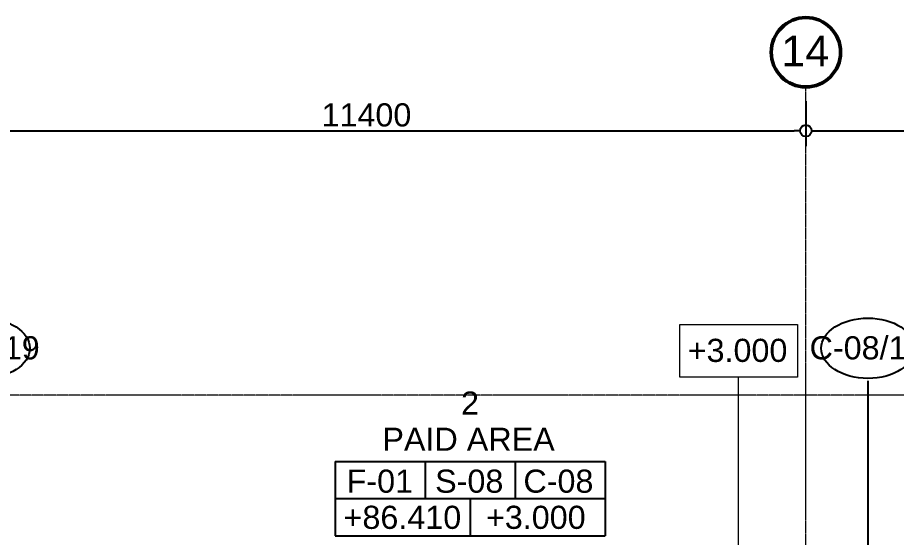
# Model space of a CAD drawing. Header units: millimetres. Extents: x -794334 to -714814, y -17806 to 22403.
# Drawn here: x -777707 to -766307, y 14406 to 21150 of the extents above; entities that cross this region are included whole.
import ezdxf

# ---------------------------------------------------------------- set-up
doc = ezdxf.new("R2010")
doc.units = ezdxf.units.MM
doc.linetypes.add('DPA_Grid _ Level 100', pattern=[10, 5.5, -1.6, 1.3, -1.6])
for name, color, linetype, lineweight in [('A-ANNO-DIMS', 1, 'Continuous', 9), ('A-ANNO-NOTE', 3, 'Continuous', 25), ('A-ROOM-IDEN', 3, 'Continuous', 25), ('A-ROOM-LINE', 3, 'Continuous', 25), ('G-ANNO-TEXT', 3, 'Continuous', 9), ('S-GRID', 251, 'Continuous', 9), ('S-GRID-IDEN', 3, 'Continuous', 50)]:
    doc.layers.add(name, color=color, linetype=linetype, lineweight=lineweight)
doc.styles.add('Arial', font='arial.ttf', dxfattribs={"height": 400})
doc.styles.add('Arial_2', font='arial.ttf', dxfattribs={"height": 300})
doc.dimstyles.new('DPA-DIM-3_0_C-C', dxfattribs={"dimscale": 304.8, "dimtxt": 306.07782, "dimasz": 0.492126, "dimexe": 0.656168, "dimexo": 0.0625, "dimgap": 0.164042, "dimtad": 1, "dimdec": 0, "dimzin": 0, "dimdsep": 46, "dimtxsty": 'Arial_2', "dimblk1": 'DOTBLANK', "dimblk2": 'DOTBLANK', "dimsah": 1, "dimcen": 0.09, "dimdle": 0.656168, "dimadec": 8, "dimazin": 0, "dimtfac": 1, "dimtdec": 4, "dimtix": 1, "dimtmove": 0, "dimatfit": 3, "dimfxl": 1.312336, "dimfxlon": 1, "dimtvp": 1, "dimtolj": 1, "dimtzin": 0, "dimarcsym": 2})

# ---------------------------------------------------------------- blocks, each defined once
blk = doc.blocks.new('DPA_Room Tag Box - Standard-4486259-4252-01 ENLARGED CONCOURSE LEVEL - REFLECTED CEILING PLAN - SHEET 3')
at = {"layer": 'A-ROOM-LINE'}
for p, q in [((-17.5, -2.94), (-17.5, -12.6)), ((-17.5, -2.94), (17.5, -2.94)), ((-5.83, -2.94), (-5.83, -7.77)), ((5.83, -2.94), (5.83, -7.77)), ((17.5, -2.94), (17.5, -12.6)), ((-17.5, -7.77), (17.5, -7.77)), ((0, -7.77), (0, -12.6)), ((-17.5, -12.6), (17.5, -12.6))]:
    blk.add_line(p, q, dxfattribs=at)
blk = doc.blocks.new('Ceiling Tags - Ceiling Tags-9510765-4252-01 ENLARGED CONCOURSE LEVEL - REFLECTED CEILING PLAN - SHEET 3')
at = {"layer": 'A-ANNO-NOTE'}
blk.add_ellipse((0, 0), major_axis=(6.05, 0), ratio=0.646436, dxfattribs=at)
blk = doc.blocks.new('Grid - 100 Scale-2291345-4252-01 ENLARGED CONCOURSE LEVEL - REFLECTED CEILING PLAN - SHEET 3')
at = {"layer": 'S-GRID-IDEN'}
blk.add_circle((0, 0), 4.5, dxfattribs=at)
blk = doc.blocks.new('_DotBlank')
at = {"color": 0, "linetype": 'ByBlock', "lineweight": -2}
blk.add_line((-0.5, 0), (-1, 0), dxfattribs=at)
blk.add_circle((0, 0), 0.5, dxfattribs=at)
blk = doc.blocks.new('*D806')
at = {"layer": 'A-ANNO-DIMS', "color": 0, "lineweight": -2, "transparency": 16777216}
for p, q in [((0, 16485), (0, 15904)), ((11400, 16485), (11400, 15904)), ((150, 16104), (11250, 16104))]:
    blk.add_line(p, q, dxfattribs=at)
at = {"layer": 'Defpoints', "color": 0, "transparency": 16777216}
for p in [(0, 16504), (11400, 16504), (11400, 16104)]:
    blk.add_point(p, dxfattribs=at)
at = {"layer": 'A-ANNO-DIMS', "color": 0, "lineweight": -2, "transparency": 16777216, "xscale": 150, "yscale": 150, "zscale": 150, "rotation": 180}
blk.add_blockref('_DotBlank', (0, 16104), dxfattribs=at)
at = {"layer": 'A-ANNO-DIMS', "color": 0, "lineweight": -2, "transparency": 16777216, "xscale": 150, "yscale": 150, "zscale": 150}
blk.add_blockref('_DotBlank', (11400, 16104), dxfattribs=at)
at = {"layer": 'A-ANNO-DIMS', "color": 0, "transparency": 16777216, "insert": (5700, 16307), "char_height": 300, "width": 1384.41, "attachment_point": 5, "style": 'Arial_2'}
blk.add_mtext('\\A1;11400', dxfattribs=at)
blk = doc.blocks.new('*D807')
at = {"layer": 'A-ANNO-DIMS', "color": 0, "lineweight": -2, "transparency": 16777216}
for p, q in [((11400, 16485), (11400, 15904)), ((22800, 16485), (22800, 15904)), ((11550, 16104), (22650, 16104))]:
    blk.add_line(p, q, dxfattribs=at)
at = {"layer": 'Defpoints', "color": 0, "transparency": 16777216}
for p in [(11400, 16504), (22800, 16504), (22800, 16104)]:
    blk.add_point(p, dxfattribs=at)
at = {"layer": 'A-ANNO-DIMS', "color": 0, "lineweight": -2, "transparency": 16777216, "xscale": 150, "yscale": 150, "zscale": 150, "rotation": 180}
blk.add_blockref('_DotBlank', (11400, 16104), dxfattribs=at)
at = {"layer": 'A-ANNO-DIMS', "color": 0, "lineweight": -2, "transparency": 16777216, "xscale": 150, "yscale": 150, "zscale": 150}
blk.add_blockref('_DotBlank', (22800, 16104), dxfattribs=at)
at = {"layer": 'A-ANNO-DIMS', "color": 0, "transparency": 16777216, "insert": (17100, 16307), "char_height": 300, "width": 1384.41, "attachment_point": 5, "style": 'Arial_2'}
blk.add_mtext('\\A1;11400', dxfattribs=at)
blk = doc.blocks.new('*U804')
at = {"layer": 'S-GRID', "linetype": 'DPA_Grid _ Level 100'}
for p, q in [((11400, -21385.5), (11400, 16671.4)), ((57942.9, 12673), (-14128.9, 12673))]:
    blk.add_line(p, q, dxfattribs=at)
at = {"layer": 'S-GRID-IDEN', "xscale": 99.99999999999993, "yscale": 99.99999999999993, "zscale": 99.99999999999993}
blk.add_blockref('Grid - 100 Scale-2291345-4252-01 ENLARGED CONCOURSE LEVEL - REFLECTED CEILING PLAN - SHEET 3', (11400, 17121.4), dxfattribs=at)
at = {"layer": 'S-GRID-IDEN', "lineweight": 9, "insert": (11081.2, 17337.3), "char_height": 400, "width": 753.586, "attachment_point": 1, "style": 'Arial'}
blk.add_mtext('14', dxfattribs=at)
at = {"layer": 'A-ANNO-DIMS'}
for base, p1, p2, picture, middle in [((11400, 16104.3), (0, 16504.3), (11400, 16504.3), '*D806', (5700, 16307.4)), ((22800, 16104.3), (11400, 16504.3), (22800, 16504.3), '*D807', (17100, 16307.4))]:
    dim = blk.add_linear_dim(base=base, p1=p1, p2=p2, dimstyle='DPA-DIM-3_0_C-C', override={"dimpost": '<>', "dimfxl": 11400}, dxfattribs=at)
    dim.commit()
    dim.dimension.update_dxf_attribs({"geometry": picture, "text_midpoint": middle})

msp = doc.modelspace()

# ---------------------------------------------------------------- linework, layer by layer
at = {"layer": 'A-ANNO-NOTE'}
msp.add_line((-766673, 9633), (-766673, 16438), dxfattribs=at)
at = {"layer": 'G-ANNO-TEXT', "color": 10}
msp.add_line((-768354, 9595), (-768354, 16487), dxfattribs=at)
at = {"layer": 'G-ANNO-TEXT', "color": 10, "flags": 128}
msp.add_lwpolyline([(-769118, 17170), (-767589, 17170), (-767589, 16487), (-769118, 16487)], close=True, dxfattribs=at)

# ---------------------------------------------------------------- block references
msp.add_blockref('*U804', (-778882, 3579))
at = {"layer": 'A-ANNO-NOTE', "xscale": 100, "yscale": 100, "zscale": 100}
for p in [(-778154, 16860), (-766677, 16860)]:
    msp.add_blockref('Ceiling Tags - Ceiling Tags-9510765-4252-01 ENLARGED CONCOURSE LEVEL - REFLECTED CEILING PLAN - SHEET 3', p, dxfattribs=at)
at = {"layer": 'A-ROOM-IDEN', "xscale": 99.99999999999993, "yscale": 99.99999999999993, "zscale": 99.99999999999993}
msp.add_blockref('DPA_Room Tag Box - Standard-4486259-4252-01 ENLARGED CONCOURSE LEVEL - REFLECTED CEILING PLAN - SHEET 3', (-771837, 15686), dxfattribs=at)

# ---------------------------------------------------------------- texts
at = {"layer": 'A-ANNO-NOTE', "lineweight": 9, "char_height": 300, "width": 1835.86, "attachment_point": 1, "style": 'Arial_2'}
for s, insert in [('C-09/19', (-778911, 17016)), ('C-08/19', (-767434, 17016))]:
    msp.add_mtext(s, dxfattribs=dict(at, insert=insert))
at = {"layer": 'A-ROOM-IDEN', "lineweight": 9, "char_height": 300, "attachment_point": 1, "style": 'Arial_2'}
for s, insert, width in [('2', (-771955, 16299), 288.61), ('PAID AREA', (-772975, 15830), 2749.79), ('F-01', (-773439, 15286), 1058.23), ('S-08', (-772291, 15286), 1090.29), ('C-08', (-771146, 15286), 1114.35), ('+86.410', (-773479, 14817), 1883.97), ('+3.000', (-771632, 14817), 1595.36)]:
    msp.add_mtext(s, dxfattribs=dict(at, insert=insert, width=width))
at = {"layer": 'G-ANNO-TEXT', "color": 7, "insert": (-769015, 16983), "char_height": 300, "width": 1595.36, "attachment_point": 1, "style": 'Arial_2'}
msp.add_mtext('+3.000', dxfattribs=at)

doc.saveas('drawing.dxf')
